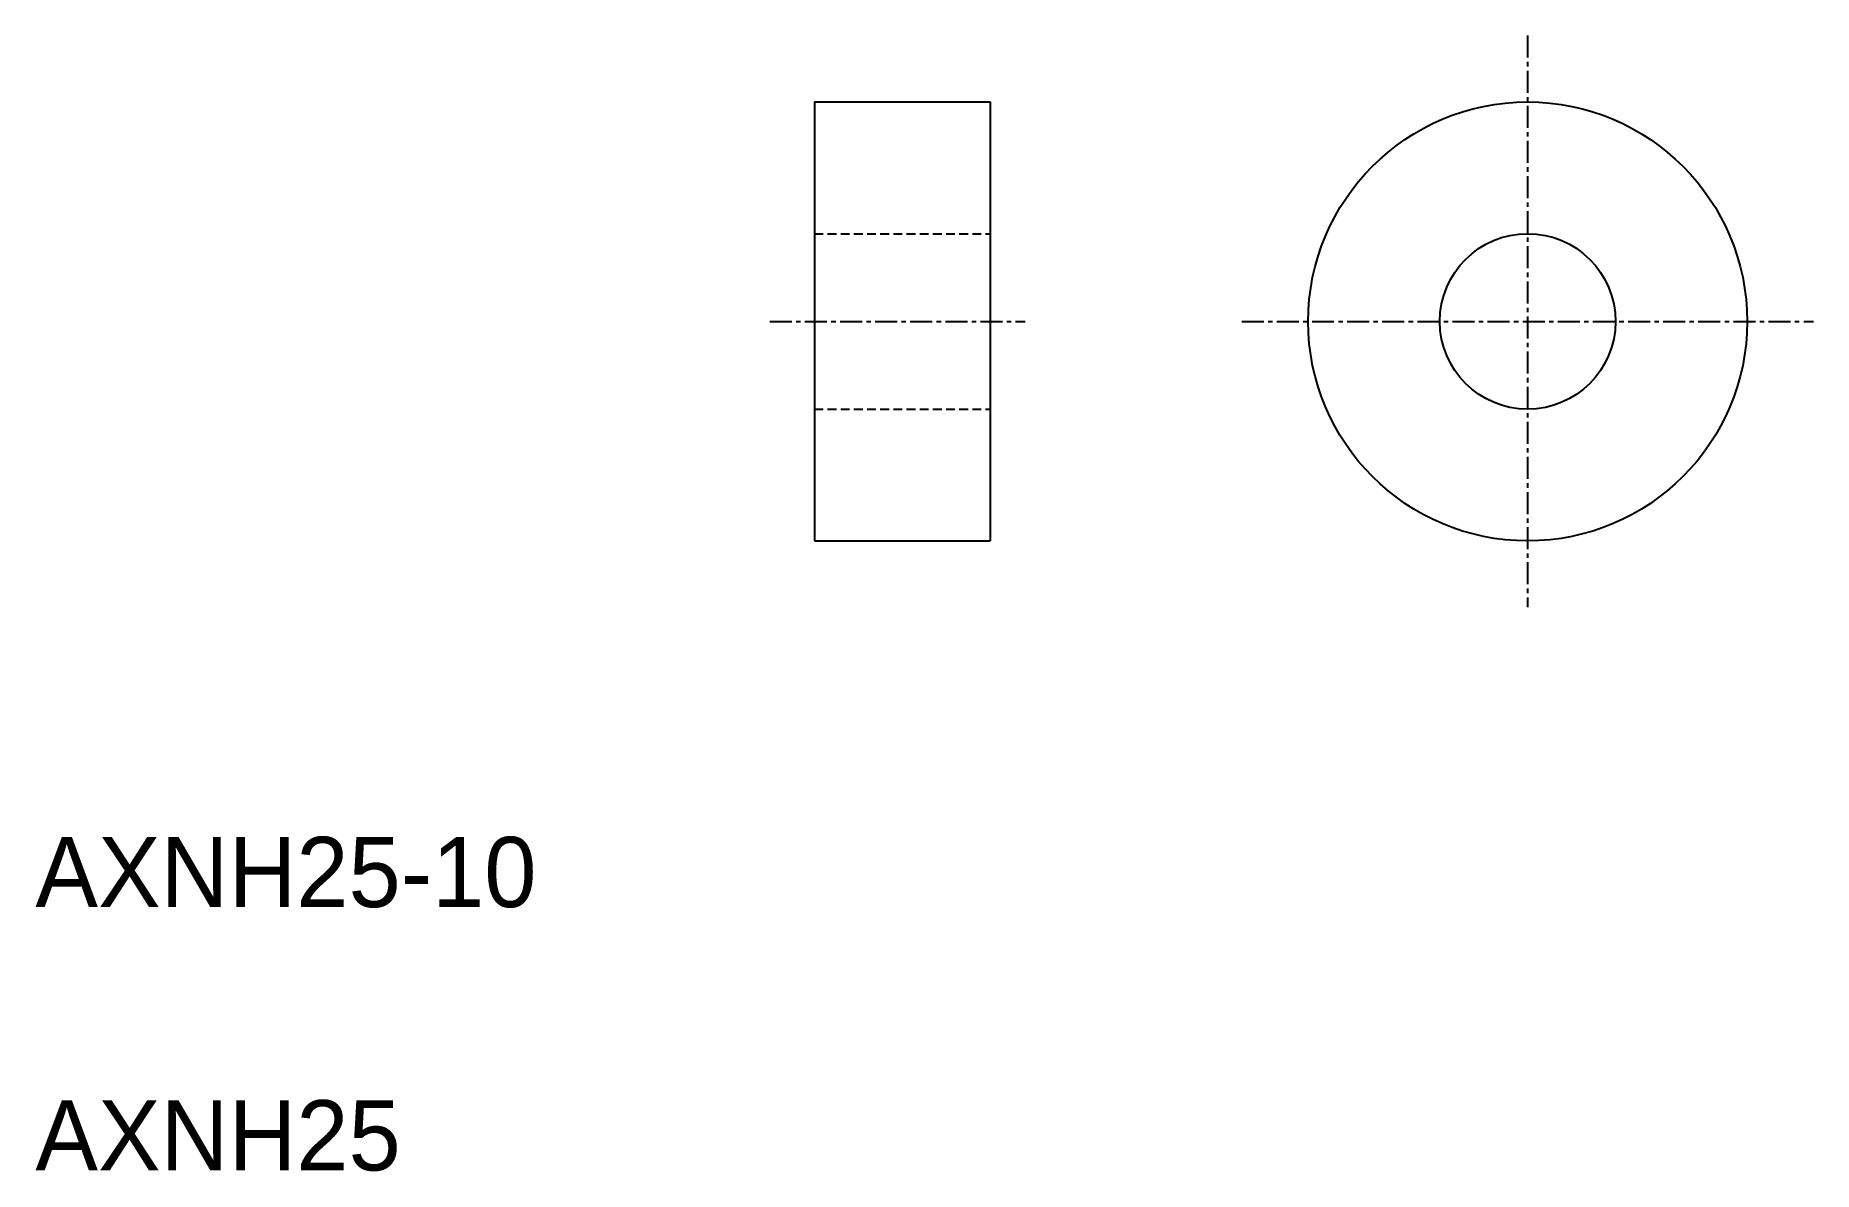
# Model space of a CAD drawing. Extents: x 10 to 111, y 10 to 75.
import ezdxf

# ---------------------------------------------------------------- set-up
doc = ezdxf.new("R2010")
doc.units = 0
doc.linetypes.add('CENTER', pattern=[2, 1.25, -0.25, 0.25, -0.25])
doc.linetypes.add('DASHED', pattern=[0.75, 0.5, -0.25])
doc.layers.get('0').update_dxf_attribs({"linetype": 'CONTINUOUS'})
doc.layers.add('CENTER', color=1, linetype='CENTER')

msp = doc.modelspace()

# ---------------------------------------------------------------- linework, layer by layer
at = {"color": 7, "linetype": 'CONTINUOUS'}
for p, q in [((54.37, 70.86), (64.37, 70.86)), ((54.37, 70.86), (54.37, 45.86)), ((64.37, 70.86), (64.37, 45.86)), ((54.37, 45.86), (64.37, 45.86))]:
    msp.add_line(p, q, dxfattribs=at)
at = {"color": 3, "linetype": 'DASHED'}
for p, q in [((54.37, 63.36), (64.37, 63.36)), ((54.37, 53.36), (64.37, 53.36))]:
    msp.add_line(p, q, dxfattribs=at)
at = {"color": 7, "linetype": 'CONTINUOUS'}
for radius in [12.5, 5]:
    msp.add_circle((94.99, 58.36), radius, dxfattribs=at)
at = {"layer": 'CENTER', "color": 1, "linetype": 'CENTER'}
for p, q in [((94.99, 74.64), (94.99, 42.08)), ((51.83, 58.36), (66.37, 58.36)), ((78.71, 58.36), (111.27, 58.36))]:
    msp.add_line(p, q, dxfattribs=at)

# ---------------------------------------------------------------- texts
at = {"color": 7, "linetype": 'CONTINUOUS'}
for s, p in [('AXNH25-10', (10, 25)), ('AXNH25', (10, 10))]:
    msp.add_text(s, height=4, dxfattribs=at).set_placement(p)

doc.saveas('drawing.dxf')
